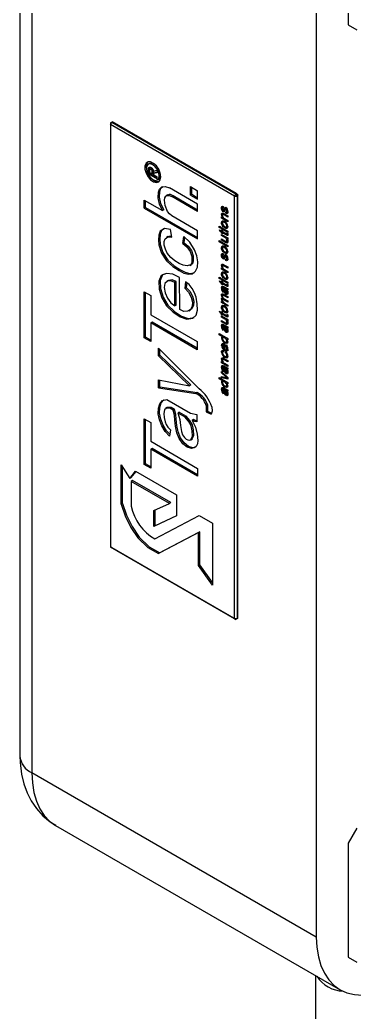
# Model space of a CAD drawing. Header units: millimetres. Extents: x 75 to 2075, y 25 to 1460.
# Drawn here: x 1383.1 to 1518.8, y 724.9 to 1127.5 of the extents above; entities that cross this region are included whole.
import ezdxf

# ---------------------------------------------------------------- set-up
doc = ezdxf.new("R2010")
doc.units = ezdxf.units.MM
doc.header["$LTSCALE"] = 5

msp = doc.modelspace()

# ---------------------------------------------------------------- linework, layer by layer
at = {"color": 7, "linetype": 'Continuous', "lineweight": 25}
for p, q in [((1383.06, 1220.792), (1383.06, 828.852)), ((1387.942, 1213.988), (1387.942, 822.049)), ((1516.399, 1171.81), (1516.399, 1125.539)), ((1503.436, 1147.315), (1503.436, 755.375)), ((1516.399, 1125.539), (1519.935, 1123.498)), ((1419.824, 1084.994), (1420.413, 1086.014)), ((1419.824, 1085.674), (1420.413, 1086.014)), ((1419.824, 1085.674), (1419.824, 1084.994)), ((1470.154, 1055.939), (1419.824, 1084.994)), ((1419.824, 1084.994), (1419.824, 913.661)), ((1420.59, 1086.117), (1420.413, 1086.014)), ((1420.413, 1086.014), (1470.743, 1056.96)), ((1470.92, 1057.062), (1420.59, 1086.117)), ((1435.761, 1069.237), (1435.219, 1068.924)), ((1435.881, 1067.633), (1435.339, 1067.32)), ((1435.339, 1064.99), (1435.339, 1067.32)), ((1435.881, 1067.633), (1435.922, 1067.698)), ((1435.881, 1066.67), (1435.881, 1067.633)), ((1436.551, 1067.201), (1436.009, 1066.888)), ((1435.881, 1065.303), (1435.339, 1064.99)), ((1435.339, 1064.99), (1438.848, 1062.964)), ((1435.87, 1065.502), (1435.87, 1066.596)), ((1436.737, 1065.002), (1435.87, 1065.502)), ((1435.881, 1065.303), (1435.881, 1065.496)), ((1435.881, 1065.303), (1438.848, 1063.59)), ((1437.279, 1066.408), (1436.737, 1066.095)), ((1436.737, 1065.002), (1436.737, 1066.095)), ((1437.279, 1065.315), (1436.737, 1065.002)), ((1437.271, 1066.083), (1438.848, 1066.472)), ((1437.279, 1065.315), (1437.279, 1066.085)), ((1438.848, 1065.507), (1437.386, 1065.146)), ((1437.928, 1065.459), (1437.386, 1065.146)), ((1437.386, 1065.146), (1437.386, 1064.627)), ((1438.848, 1063.783), (1437.386, 1064.627)), ((1438.848, 1065.686), (1437.928, 1065.459)), ((1438.848, 1066.472), (1438.848, 1065.507)), ((1438.848, 1062.964), (1438.848, 1063.783)), ((1440.206, 1064.545), (1440.18, 1064.977)), ((1438.901, 1062.546), (1439.443, 1062.859)), ((1455.255, 1052.795), (1443.783, 1059.418)), ((1452.313, 1056.414), (1452.313, 1059.858)), ((1452.313, 1059.858), (1455.255, 1058.159)), ((1452.855, 1056.727), (1452.855, 1059.545)), ((1443.175, 1056.491), (1442.497, 1056.1)), ((1445.272, 1056.127), (1444.73, 1055.814)), ((1455.255, 1049.738), (1444.73, 1055.814)), ((1455.255, 1050.364), (1445.272, 1056.127)), ((1452.855, 1056.727), (1452.313, 1056.414)), ((1452.313, 1056.414), (1455.255, 1054.715)), ((1452.855, 1056.727), (1455.255, 1055.341)), ((1455.255, 1054.715), (1455.255, 1058.159)), ((1470.743, 1056.96), (1470.154, 1055.939)), ((1470.154, 1055.939), (1471.332, 1055.939)), ((1470.154, 884.607), (1470.154, 1055.939)), ((1470.743, 1056.96), (1470.92, 1057.062)), ((1470.743, 1056.96), (1471.332, 1055.939)), ((1470.92, 1057.062), (1471.509, 1056.041)), ((1470.92, 1057.062), (1471.509, 1056.721)), ((1471.509, 1056.041), (1471.332, 1055.939)), ((1471.332, 1055.939), (1471.332, 884.607)), ((1471.509, 1056.041), (1471.509, 1056.721)), ((1471.509, 884.709), (1471.509, 1056.041)), ((1433.606, 1054.413), (1440.939, 1050.18)), ((1433.606, 1051.132), (1433.606, 1054.413)), ((1434.148, 1051.445), (1433.606, 1051.132)), ((1433.606, 1051.132), (1455.255, 1038.634)), ((1434.148, 1051.445), (1434.148, 1054.1)), ((1434.148, 1051.445), (1455.255, 1039.26)), ((1455.255, 1049.738), (1455.255, 1052.795)), ((1465.455, 1051.458), (1464.913, 1051.145)), ((1465.661, 1051.445), (1465.443, 1051.319)), ((1465.467, 1051.333), (1465.455, 1051.458)), ((1465.627, 1051.855), (1465.672, 1051.314)), ((1466.48, 1050.953), (1465.938, 1050.64)), ((1466.48, 1050.953), (1466.644, 1051.41)), ((1467.182, 1051.152), (1466.64, 1050.839)), ((1467.122, 1051.023), (1466.783, 1050.828)), ((1441.482, 1050.493), (1440.939, 1050.18)), ((1455.255, 1041.916), (1444.73, 1047.992)), ((1465.455, 1048.837), (1464.913, 1048.524)), ((1464.958, 1047.604), (1465.313, 1047.399)), ((1464.958, 1047.088), (1464.958, 1047.604)), ((1465.5, 1047.401), (1464.958, 1047.088)), ((1467.502, 1045.62), (1464.958, 1047.088)), ((1465.395, 1050.498), (1465.092, 1050.323)), ((1465.504, 1047.509), (1465.313, 1047.399)), ((1466.041, 1048.834), (1465.386, 1048.456)), ((1465.455, 1048.837), (1465.493, 1049.11)), ((1465.502, 1048.523), (1465.455, 1048.837)), ((1465.5, 1047.401), (1465.5, 1047.507)), ((1465.618, 1047.333), (1465.5, 1047.401)), ((1466.193, 1049.99), (1465.651, 1049.677)), ((1465.765, 1050.208), (1466.307, 1050.521)), ((1466.383, 1050.62), (1465.841, 1050.307)), ((1466.193, 1049.99), (1465.875, 1050.271)), ((1465.945, 1048.889), (1467.502, 1047.991)), ((1466.429, 1048.61), (1465.983, 1048.352)), ((1467.502, 1047.475), (1465.983, 1048.352)), ((1466.138, 1046.923), (1467.502, 1046.135)), ((1466.698, 1049.021), (1466.654, 1049.562)), ((1467.241, 1049.334), (1466.698, 1049.021)), ((1466.989, 1049.546), (1467.531, 1049.859)), ((1467.466, 1050.175), (1467.145, 1049.989)), ((1467.241, 1049.334), (1467.212, 1049.675)), ((1467.479, 1049.276), (1467.241, 1049.334)), ((1467.502, 1047.991), (1467.502, 1047.475)), ((1464.021, 1043.816), (1464.467, 1043.558)), ((1464.021, 1043.301), (1464.021, 1043.816)), ((1464.467, 1043.558), (1464.021, 1043.301)), ((1464.467, 1043.043), (1464.021, 1043.301)), ((1464.467, 1043.558), (1464.467, 1043.043)), ((1465.455, 1045.522), (1464.913, 1045.209)), ((1464.958, 1043.275), (1467.502, 1041.807)), ((1464.958, 1042.76), (1464.958, 1043.275)), ((1465.404, 1043.017), (1464.958, 1042.76)), ((1465.504, 1044.328), (1465.193, 1044.148)), ((1466.119, 1045.766), (1465.441, 1045.375)), ((1465.455, 1045.522), (1465.558, 1046.011)), ((1465.473, 1045.365), (1465.455, 1045.522)), ((1466.757, 1045.593), (1466.215, 1045.281)), ((1466.772, 1043.421), (1466.23, 1043.108)), ((1466.883, 1043.439), (1467.561, 1043.83)), ((1467.38, 1044.057), (1467.145, 1043.921)), ((1467.502, 1046.135), (1467.502, 1045.62)), ((1443.219, 1039.576), (1442.541, 1039.185)), ((1444.73, 1039.331), (1444.244, 1042.444)), ((1449.216, 1036.741), (1449.61, 1039.565)), ((1449.758, 1037.054), (1450.054, 1039.175)), ((1455.255, 1038.634), (1455.255, 1041.916)), ((1464.085, 1042.336), (1464.958, 1041.832)), ((1464.339, 1041.674), (1464.085, 1042.336)), ((1464.785, 1041.932), (1464.339, 1041.674)), ((1464.958, 1041.317), (1464.339, 1041.674)), ((1467.502, 1041.291), (1464.958, 1042.76)), ((1464.958, 1042.296), (1465.36, 1042.064)), ((1464.958, 1041.832), (1464.958, 1042.296)), ((1465.36, 1042.064), (1464.958, 1041.832)), ((1465.404, 1041.575), (1464.958, 1041.317)), ((1464.958, 1040.956), (1464.958, 1041.317)), ((1465.5, 1041.269), (1464.958, 1040.956)), ((1465.36, 1040.724), (1464.958, 1040.956)), ((1464.958, 1040.492), (1467.502, 1039.024)), ((1464.958, 1039.977), (1464.958, 1040.492)), ((1465.404, 1040.235), (1464.958, 1039.977)), ((1466.294, 1039.206), (1464.958, 1039.977)), ((1465.36, 1041.711), (1465.054, 1041.887)), ((1465.36, 1042.064), (1465.36, 1041.6)), ((1465.36, 1041.6), (1466.803, 1040.767)), ((1465.806, 1041.343), (1465.36, 1041.085)), ((1465.36, 1041.085), (1465.36, 1040.724)), ((1466.787, 1040.261), (1465.36, 1041.085)), ((1465.5, 1041.269), (1465.5, 1041.519)), ((1465.589, 1041.218), (1465.5, 1041.269)), ((1466.74, 1039.463), (1466.294, 1039.206)), ((1467.329, 1040.574), (1466.787, 1040.261)), ((1467.502, 1038.988), (1467.086, 1038.749)), ((1467.091, 1040.67), (1467.473, 1040.891)), ((1467.329, 1040.574), (1467.127, 1040.691)), ((1467.134, 1041.04), (1467.508, 1040.875)), ((1467.345, 1040.947), (1467.145, 1040.832)), ((1467.531, 1040.481), (1467.329, 1040.574)), ((1467.462, 1038.965), (1467.375, 1039.097)), ((1467.502, 1041.807), (1467.502, 1041.291)), ((1467.502, 1039.024), (1467.502, 1038.509)), ((1449.758, 1037.054), (1449.216, 1036.741)), ((1464.021, 1037.941), (1467.502, 1035.932)), ((1464.021, 1037.426), (1464.021, 1037.941)), ((1464.467, 1037.684), (1464.021, 1037.426)), ((1467.502, 1035.417), (1464.021, 1037.426)), ((1465.455, 1035.319), (1464.913, 1035.006)), ((1464.958, 1038.637), (1466.341, 1037.839)), ((1464.958, 1038.122), (1464.958, 1038.637)), ((1465.404, 1038.38), (1464.958, 1038.122)), ((1466.526, 1037.217), (1464.958, 1038.122)), ((1466.119, 1035.563), (1465.441, 1035.171)), ((1465.455, 1035.319), (1465.558, 1035.808)), ((1465.473, 1035.161), (1465.455, 1035.319)), ((1466.757, 1035.39), (1466.215, 1035.077)), ((1467.068, 1037.53), (1466.526, 1037.217)), ((1467.469, 1037.327), (1466.926, 1037.015)), ((1467.068, 1037.53), (1466.956, 1037.595)), ((1467.011, 1037.621), (1467.553, 1037.934)), ((1467.502, 1038.509), (1467.086, 1038.749)), ((1467.439, 1038.13), (1467.145, 1037.96)), ((1467.502, 1035.932), (1467.502, 1035.417)), ((1465.455, 1032.288), (1464.913, 1031.975)), ((1465.395, 1031.328), (1465.092, 1031.153)), ((1465.504, 1034.124), (1465.193, 1033.945)), ((1465.661, 1032.275), (1465.443, 1032.149)), ((1465.467, 1032.163), (1465.455, 1032.288)), ((1465.627, 1032.685), (1465.672, 1032.144)), ((1466.193, 1030.82), (1465.651, 1030.507)), ((1465.765, 1031.038), (1466.307, 1031.351)), ((1466.383, 1031.45), (1465.841, 1031.137)), ((1466.193, 1030.82), (1465.875, 1031.101)), ((1466.48, 1031.783), (1465.938, 1031.47)), ((1466.772, 1033.217), (1466.23, 1032.904)), ((1466.48, 1031.783), (1466.644, 1032.24)), ((1467.182, 1031.982), (1466.64, 1031.669)), ((1467.122, 1031.853), (1466.783, 1031.658)), ((1466.883, 1033.236), (1467.561, 1033.627)), ((1467.38, 1033.853), (1467.145, 1033.718)), ((1467.466, 1031.005), (1467.145, 1030.819)), ((1452.039, 1027.914), (1452.717, 1028.305)), ((1465.455, 1028.121), (1464.913, 1027.808)), ((1464.958, 1026.888), (1465.313, 1026.683)), ((1464.958, 1026.373), (1464.958, 1026.888)), ((1465.504, 1026.793), (1465.313, 1026.683)), ((1466.041, 1028.118), (1465.386, 1027.74)), ((1465.455, 1028.121), (1465.493, 1028.394)), ((1465.502, 1027.807), (1465.455, 1028.121)), ((1465.5, 1026.685), (1465.5, 1026.791)), ((1465.945, 1028.173), (1467.502, 1027.275)), ((1466.429, 1027.894), (1465.983, 1027.636)), ((1467.502, 1026.759), (1465.983, 1027.636)), ((1466.698, 1029.851), (1466.654, 1030.392)), ((1467.241, 1030.164), (1466.698, 1029.851)), ((1466.989, 1030.376), (1467.531, 1030.689)), ((1467.241, 1030.164), (1467.212, 1030.505)), ((1467.479, 1030.106), (1467.241, 1030.164)), ((1467.502, 1027.275), (1467.502, 1026.759)), ((1448.054, 1010.029), (1447.895, 1022.972)), ((1464.021, 1023.1), (1464.467, 1022.843)), ((1464.021, 1022.585), (1464.021, 1023.1)), ((1464.467, 1022.842), (1464.021, 1022.585)), ((1464.467, 1022.843), (1464.467, 1022.327)), ((1465.455, 1024.806), (1464.913, 1024.493)), ((1465.5, 1026.685), (1464.958, 1026.373)), ((1467.502, 1024.904), (1464.958, 1026.373)), ((1465.504, 1023.612), (1465.193, 1023.432)), ((1466.119, 1025.05), (1465.441, 1024.659)), ((1465.455, 1024.806), (1465.558, 1025.295)), ((1465.473, 1024.649), (1465.455, 1024.806)), ((1465.618, 1026.617), (1465.5, 1026.685)), ((1466.138, 1026.207), (1467.502, 1025.419)), ((1466.757, 1024.878), (1466.215, 1024.565)), ((1466.772, 1022.705), (1466.23, 1022.392)), ((1466.883, 1022.723), (1467.561, 1023.114)), ((1467.38, 1023.341), (1467.145, 1023.205)), ((1467.502, 1025.419), (1467.502, 1024.904)), ((1443.433, 1021.756), (1442.756, 1021.365)), ((1446.506, 1021.307), (1445.964, 1020.995)), ((1445.964, 1011.476), (1445.964, 1020.995)), ((1446.506, 1011.789), (1446.506, 1021.307)), ((1450.374, 1021.26), (1450.019, 1018.654)), ((1450.561, 1018.967), (1450.019, 1018.654)), ((1450.822, 1020.887), (1450.561, 1018.967)), ((1464.467, 1022.327), (1464.021, 1022.585)), ((1464.085, 1021.62), (1464.958, 1021.116)), ((1464.339, 1020.958), (1464.085, 1021.62)), ((1464.785, 1021.216), (1464.339, 1020.958)), ((1464.958, 1020.601), (1464.339, 1020.958)), ((1465.455, 1018.973), (1464.913, 1018.66)), ((1464.958, 1022.559), (1467.502, 1021.091)), ((1464.958, 1022.044), (1464.958, 1022.559)), ((1465.404, 1022.301), (1464.958, 1022.044)), ((1467.502, 1020.575), (1464.958, 1022.044)), ((1464.958, 1021.58), (1465.36, 1021.348)), ((1464.958, 1021.116), (1464.958, 1021.58)), ((1465.36, 1021.348), (1464.958, 1021.116)), ((1465.404, 1020.859), (1464.958, 1020.601)), ((1464.958, 1020.24), (1464.958, 1020.601)), ((1465.5, 1020.553), (1464.958, 1020.24)), ((1465.36, 1020.008), (1464.958, 1020.24)), ((1465.36, 1020.995), (1465.054, 1021.172)), ((1465.36, 1021.348), (1465.36, 1020.884)), ((1465.36, 1020.884), (1466.803, 1020.051)), ((1465.806, 1020.627), (1465.36, 1020.369)), ((1465.36, 1020.369), (1465.36, 1020.008)), ((1466.787, 1019.545), (1465.36, 1020.369)), ((1465.992, 1019.106), (1465.45, 1018.793)), ((1465.455, 1018.973), (1465.545, 1019.43)), ((1465.5, 1020.553), (1465.5, 1020.803)), ((1465.589, 1020.502), (1465.5, 1020.553)), ((1466.282, 1019.012), (1465.791, 1018.729)), ((1465.853, 1019.26), (1466.397, 1018.946)), ((1466.388, 1018.951), (1465.895, 1018.666)), ((1466.092, 1019.122), (1465.992, 1019.106)), ((1466.792, 1018.723), (1466.297, 1018.437)), ((1466.969, 1018.672), (1466.426, 1018.359)), ((1466.519, 1018.565), (1466.437, 1018.979)), ((1467.329, 1019.858), (1466.787, 1019.545)), ((1467.091, 1019.954), (1467.473, 1020.175)), ((1467.329, 1019.858), (1467.127, 1019.975)), ((1467.134, 1020.324), (1467.508, 1020.16)), ((1467.345, 1020.231), (1467.145, 1020.116)), ((1467.531, 1019.765), (1467.329, 1019.858)), ((1467.502, 1021.091), (1467.502, 1020.575)), ((1433.606, 1017.127), (1436.201, 1015.629)), ((1433.606, 998.457), (1433.606, 1017.127)), ((1434.148, 998.77), (1434.148, 1016.814)), ((1436.201, 1015.629), (1436.201, 1007.864)), ((1465.455, 1016.139), (1464.913, 1015.826)), ((1465.569, 1014.769), (1465.385, 1014.663)), ((1465.979, 1016.075), (1465.437, 1015.762)), ((1465.519, 1015.809), (1465.455, 1016.139)), ((1465.455, 1014.468), (1465.487, 1014.722)), ((1465.717, 1017.38), (1465.672, 1016.891)), ((1465.764, 1016.226), (1467.502, 1015.222)), ((1466.375, 1015.873), (1465.929, 1015.615)), ((1467.502, 1014.707), (1465.929, 1015.615)), ((1466.393, 1017.935), (1466.042, 1017.732)), ((1466.453, 1017.472), (1466.106, 1017.272)), ((1466.426, 1018.359), (1466.297, 1018.437)), ((1467.321, 1018.392), (1466.779, 1018.079)), ((1467.37, 1016.485), (1466.827, 1016.172)), ((1467.018, 1016.682), (1467.56, 1016.995)), ((1467.475, 1017.258), (1467.145, 1017.068)), ((1467.321, 1018.392), (1467.151, 1018.548)), ((1467.502, 1018.153), (1467.189, 1017.973)), ((1467.502, 1018.077), (1467.321, 1018.392)), ((1467.502, 1018.463), (1467.502, 1017.947)), ((1467.502, 1015.222), (1467.502, 1014.707)), ((1446.506, 1011.789), (1445.964, 1011.476)), ((1465.455, 1014.468), (1464.913, 1014.155)), ((1465.455, 1011.202), (1464.913, 1010.889)), ((1464.958, 1013.29), (1465.355, 1013.061)), ((1464.958, 1012.774), (1464.958, 1013.29)), ((1465.5, 1013.087), (1464.958, 1012.774)), ((1467.502, 1011.306), (1464.958, 1012.774)), ((1465.518, 1013.155), (1465.355, 1013.061)), ((1465.958, 1014.368), (1465.416, 1014.055)), ((1466.119, 1011.446), (1465.441, 1011.054)), ((1465.522, 1014.116), (1465.455, 1014.468)), ((1465.455, 1011.202), (1465.558, 1011.691)), ((1465.473, 1011.044), (1465.455, 1011.202)), ((1465.5, 1013.087), (1465.5, 1013.145)), ((1465.627, 1013.014), (1465.5, 1013.087)), ((1466.325, 1014.201), (1465.879, 1013.943)), ((1467.502, 1013.007), (1465.879, 1013.943)), ((1466.051, 1014.36), (1467.502, 1013.522)), ((1466.206, 1012.569), (1467.502, 1011.821)), ((1466.757, 1011.273), (1466.215, 1010.96)), ((1467.502, 1013.522), (1467.502, 1013.007)), ((1467.502, 1011.821), (1467.502, 1011.306)), ((1436.201, 1007.864), (1455.103, 996.952)), ((1445.81, 1009.179), (1445.268, 1008.866)), ((1451.644, 1009.48), (1452.322, 1009.871)), ((1464.085, 1009.252), (1464.958, 1008.749)), ((1464.339, 1008.591), (1464.085, 1009.252)), ((1464.785, 1008.848), (1464.339, 1008.591)), ((1464.958, 1008.233), (1464.339, 1008.591)), ((1464.958, 1009.212), (1465.36, 1008.98)), ((1464.958, 1008.749), (1464.958, 1009.212)), ((1465.36, 1008.98), (1464.958, 1008.749)), ((1465.404, 1008.491), (1464.958, 1008.233)), ((1464.958, 1007.872), (1464.958, 1008.233)), ((1465.5, 1008.185), (1464.958, 1007.872)), ((1465.36, 1007.641), (1464.958, 1007.872)), ((1464.958, 1007.409), (1467.502, 1005.94)), ((1464.958, 1006.893), (1464.958, 1007.409)), ((1465.404, 1007.151), (1464.958, 1006.893)), ((1466.294, 1006.122), (1464.958, 1006.893)), ((1465.36, 1008.627), (1465.054, 1008.804)), ((1465.504, 1010.007), (1465.193, 1009.828)), ((1465.36, 1008.98), (1465.36, 1008.517)), ((1465.36, 1008.517), (1466.803, 1007.683)), ((1465.806, 1008.259), (1465.36, 1008.001)), ((1465.36, 1008.001), (1465.36, 1007.641)), ((1466.787, 1007.177), (1465.36, 1008.001)), ((1465.5, 1008.185), (1465.5, 1008.436)), ((1465.589, 1008.134), (1465.5, 1008.185)), ((1466.772, 1009.1), (1466.23, 1008.787)), ((1467.329, 1007.49), (1466.787, 1007.177)), ((1466.883, 1009.119), (1467.561, 1009.51)), ((1467.091, 1007.586), (1467.473, 1007.807)), ((1467.329, 1007.49), (1467.127, 1007.607)), ((1467.134, 1007.956), (1467.508, 1007.792)), ((1467.38, 1009.736), (1467.145, 1009.601)), ((1467.345, 1007.863), (1467.145, 1007.748)), ((1467.531, 1007.397), (1467.329, 1007.49)), ((1436.743, 1004.914), (1436.201, 1004.601)), ((1436.201, 1004.601), (1436.201, 996.96)), ((1455.103, 993.689), (1436.201, 1004.601)), ((1455.103, 994.315), (1436.743, 1004.914)), ((1465.455, 1003.513), (1464.913, 1003.2)), ((1464.958, 1005.554), (1466.341, 1004.755)), ((1464.958, 1005.038), (1464.958, 1005.554)), ((1465.404, 1005.296), (1464.958, 1005.038)), ((1466.526, 1004.133), (1464.958, 1005.038)), ((1465.992, 1003.646), (1465.45, 1003.333)), ((1465.455, 1003.513), (1465.545, 1003.971)), ((1466.282, 1003.552), (1465.791, 1003.269)), ((1465.853, 1003.8), (1466.397, 1003.486)), ((1466.388, 1003.491), (1465.895, 1003.206)), ((1466.092, 1003.662), (1465.992, 1003.646)), ((1466.74, 1006.38), (1466.294, 1006.122)), ((1466.792, 1003.263), (1466.297, 1002.977)), ((1466.426, 1002.9), (1466.297, 1002.977)), ((1466.969, 1003.213), (1466.426, 1002.9)), ((1466.519, 1003.105), (1466.437, 1003.519)), ((1467.068, 1004.446), (1466.526, 1004.133)), ((1467.321, 1002.933), (1466.779, 1002.62)), ((1467.469, 1004.244), (1466.926, 1003.931)), ((1467.068, 1004.446), (1466.956, 1004.511)), ((1467.011, 1004.538), (1467.553, 1004.851)), ((1467.502, 1005.905), (1467.086, 1005.665)), ((1467.502, 1005.425), (1467.086, 1005.665)), ((1467.439, 1005.046), (1467.145, 1004.877)), ((1467.321, 1002.933), (1467.151, 1003.088)), ((1467.502, 1002.694), (1467.189, 1002.513)), ((1467.502, 1002.617), (1467.321, 1002.933)), ((1467.502, 1005.821), (1467.375, 1006.014)), ((1467.502, 1005.94), (1467.502, 1005.425)), ((1467.502, 1003.003), (1467.502, 1002.488)), ((1434.148, 998.77), (1433.606, 998.457)), ((1436.201, 997.586), (1434.148, 998.77)), ((1464.021, 1000.22), (1467.502, 998.21)), ((1464.021, 999.705), (1464.021, 1000.22)), ((1464.467, 999.962), (1464.021, 999.705)), ((1465.307, 998.962), (1464.021, 999.705)), ((1465.455, 998.708), (1464.913, 998.395)), ((1465.753, 999.22), (1465.307, 998.962)), ((1466.1, 998.932), (1465.423, 998.541)), ((1465.717, 1001.921), (1465.672, 1001.431)), ((1466.393, 1002.475), (1466.042, 1002.272)), ((1466.453, 1002.013), (1466.106, 1001.812)), ((1466.711, 998.667), (1466.265, 998.409)), ((1467.37, 1001.025), (1466.827, 1000.712)), ((1467.018, 1001.223), (1467.56, 1001.536)), ((1467.475, 1001.799), (1467.145, 1001.608)), ((1436.201, 996.96), (1433.606, 998.457)), ((1455.103, 996.952), (1455.103, 993.689)), ((1465.455, 995.758), (1464.913, 995.445)), ((1465.455, 995.758), (1465.559, 996.229)), ((1466.07, 996.021), (1465.528, 995.708)), ((1466.341, 995.891), (1465.94, 995.659)), ((1465.94, 994.01), (1465.94, 995.659)), ((1466.23, 996.047), (1466.07, 996.021)), ((1466.774, 996.731), (1466.232, 996.418)), ((1466.341, 995.94), (1466.341, 993.779)), ((1466.743, 995.19), (1466.788, 995.669)), ((1467.285, 995.503), (1466.743, 995.19)), ((1467.448, 996.53), (1466.774, 996.731)), ((1466.895, 996.746), (1467.573, 997.137)), ((1467.502, 998.139), (1467.117, 997.917)), ((1467.502, 997.695), (1467.117, 997.917)), ((1467.46, 997.344), (1467.145, 997.162)), ((1467.502, 998.21), (1467.502, 997.695)), ((1439.401, 994.323), (1455.838, 977.841)), ((1439.401, 991.215), (1439.401, 994.323)), ((1439.943, 991.528), (1439.401, 991.215)), ((1451.915, 979.053), (1439.401, 991.215)), ((1439.943, 991.528), (1439.943, 993.779)), ((1452.457, 979.366), (1439.943, 991.528)), ((1465.455, 992.936), (1464.913, 992.623)), ((1465.5, 992.62), (1465.455, 992.936)), ((1465.749, 992.925), (1465.468, 992.763)), ((1465.717, 993.315), (1465.761, 992.774)), ((1466.341, 994.242), (1465.94, 994.01)), ((1466.782, 990.852), (1466.24, 990.539)), ((1466.794, 993.628), (1466.251, 993.315)), ((1466.565, 992.361), (1466.609, 992.851)), ((1467.107, 992.674), (1466.565, 992.361)), ((1466.867, 993.664), (1467.544, 994.055)), ((1466.894, 990.853), (1467.572, 991.244)), ((1467.372, 994.324), (1467.145, 994.192)), ((1467.385, 991.457), (1467.145, 991.318)), ((1465.455, 990.09), (1464.913, 989.777)), ((1465.455, 986.816), (1464.913, 986.503)), ((1464.958, 988.857), (1465.313, 988.652)), ((1464.958, 988.342), (1464.958, 988.857)), ((1465.5, 988.655), (1464.958, 988.342)), ((1467.502, 986.873), (1464.958, 988.342)), ((1465.504, 988.762), (1465.313, 988.652)), ((1466.041, 990.087), (1465.386, 989.709)), ((1465.992, 986.95), (1465.45, 986.637)), ((1465.455, 990.09), (1465.493, 990.363)), ((1465.502, 989.776), (1465.455, 990.09)), ((1465.455, 986.816), (1465.545, 987.274)), ((1465.5, 988.655), (1465.5, 988.76)), ((1465.618, 988.587), (1465.5, 988.655)), ((1466.282, 986.856), (1465.791, 986.572)), ((1465.853, 987.104), (1466.397, 986.789)), ((1466.388, 986.795), (1465.895, 986.51)), ((1465.945, 990.142), (1467.502, 989.244)), ((1466.429, 989.863), (1465.983, 989.605)), ((1467.502, 988.728), (1465.983, 989.605)), ((1466.092, 986.966), (1465.992, 986.95)), ((1466.138, 988.176), (1467.502, 987.389)), ((1466.792, 986.566), (1466.297, 986.281)), ((1466.969, 986.516), (1466.426, 986.203)), ((1466.519, 986.409), (1466.437, 986.823)), ((1467.502, 989.244), (1467.502, 988.728)), ((1467.502, 987.389), (1467.502, 986.873)), ((1464.958, 984.838), (1467.502, 982.415)), ((1464.958, 984.292), (1464.958, 984.838)), ((1465.314, 984.498), (1464.958, 984.292)), ((1466.51, 982.808), (1464.958, 984.292)), ((1464.958, 982.755), (1466.482, 982.46)), ((1464.958, 982.209), (1464.958, 982.755)), ((1465.5, 982.522), (1464.958, 982.209)), ((1465.5, 982.522), (1465.5, 982.65)), ((1467.502, 982.17), (1465.5, 982.522)), ((1465.717, 985.224), (1465.672, 984.735)), ((1466.393, 985.779), (1466.042, 985.576)), ((1466.453, 985.316), (1466.106, 985.115)), ((1466.426, 986.203), (1466.297, 986.281)), ((1466.871, 983.016), (1466.51, 982.808)), ((1467.321, 986.236), (1466.779, 985.923)), ((1467.37, 984.329), (1466.827, 984.016)), ((1467.354, 982.556), (1466.994, 982.348)), ((1467.018, 984.526), (1467.56, 984.839)), ((1467.475, 985.102), (1467.145, 984.912)), ((1467.321, 986.236), (1467.151, 986.392)), ((1467.502, 985.997), (1467.189, 985.817)), ((1467.502, 985.921), (1467.321, 986.236)), ((1467.502, 986.306), (1467.502, 985.791)), ((1467.502, 982.415), (1467.502, 981.762)), ((1439.401, 981.416), (1451.915, 979.053)), ((1439.401, 978.265), (1439.401, 981.416)), ((1439.943, 978.578), (1439.401, 978.265)), ((1439.943, 978.578), (1439.943, 981.314)), ((1439.943, 978.578), (1455.096, 976.262)), ((1452.457, 979.366), (1451.915, 979.053)), ((1464.021, 982.338), (1467.502, 980.329)), ((1464.021, 981.823), (1464.021, 982.338)), ((1464.467, 982.081), (1464.021, 981.823)), ((1465.307, 981.081), (1464.021, 981.823)), ((1465.455, 980.827), (1464.913, 980.514)), ((1467.502, 981.762), (1464.958, 982.209)), ((1465.753, 981.338), (1465.307, 981.081)), ((1466.1, 981.05), (1465.423, 980.659)), ((1466.774, 978.85), (1466.232, 978.537)), ((1466.711, 980.785), (1466.265, 980.527)), ((1467.448, 978.648), (1466.774, 978.85)), ((1466.895, 978.864), (1467.573, 979.255)), ((1467.502, 980.257), (1467.117, 980.035)), ((1467.502, 979.813), (1467.117, 980.035)), ((1467.46, 979.462), (1467.145, 979.28)), ((1467.502, 980.329), (1467.502, 979.813)), ((1439.401, 978.265), (1454.554, 975.949)), ((1455.096, 976.262), (1454.554, 975.949)), ((1465.455, 977.901), (1464.913, 977.588)), ((1465.992, 978.035), (1465.45, 977.722)), ((1465.455, 977.901), (1465.545, 978.359)), ((1465.717, 976.309), (1465.672, 975.819)), ((1466.282, 977.941), (1465.791, 977.657)), ((1465.853, 978.189), (1466.397, 977.874)), ((1466.388, 977.88), (1465.895, 977.595)), ((1466.092, 978.051), (1465.992, 978.035)), ((1466.393, 976.864), (1466.042, 976.661)), ((1466.453, 976.401), (1466.106, 976.2)), ((1466.792, 977.651), (1466.297, 977.366)), ((1466.426, 977.288), (1466.297, 977.366)), ((1466.969, 977.601), (1466.426, 977.288)), ((1466.519, 977.494), (1466.437, 977.908)), ((1467.321, 977.321), (1466.779, 977.008)), ((1467.37, 975.414), (1466.827, 975.101)), ((1467.018, 975.611), (1467.56, 975.924)), ((1467.475, 976.187), (1467.145, 975.997)), ((1467.321, 977.321), (1467.151, 977.477)), ((1467.502, 977.082), (1467.189, 976.902)), ((1467.502, 977.005), (1467.321, 977.321)), ((1467.502, 977.391), (1467.502, 976.876)), ((1442.769, 973.485), (1452.313, 967.975)), ((1459.253, 971.417), (1458.71, 971.104)), ((1458.71, 971.104), (1458.71, 968.428)), ((1459.253, 971.417), (1459.253, 968.741)), ((1442.884, 970.248), (1442.206, 969.857)), ((1445.81, 969.482), (1445.268, 969.169)), ((1447.803, 968.331), (1447.261, 968.018)), ((1447.261, 968.018), (1450.019, 966.426)), ((1447.803, 968.331), (1450.561, 966.739)), ((1450.561, 966.739), (1450.019, 966.426)), ((1452.313, 967.975), (1454.977, 967.407)), ((1454.977, 967.407), (1454.977, 964.436)), ((1459.253, 968.741), (1458.71, 968.428)), ((1458.71, 968.428), (1460.771, 967.504)), ((1459.253, 968.741), (1460.902, 968.001)), ((1433.606, 965.646), (1436.201, 964.149)), ((1433.606, 947.07), (1433.606, 965.646)), ((1434.148, 947.383), (1434.148, 965.333)), ((1436.201, 964.149), (1436.201, 956.527)), ((1453.509, 965.332), (1452.967, 965.019)), ((1454.081, 964.555), (1452.967, 965.019)), ((1454.623, 964.868), (1453.509, 965.332)), ((1454.623, 964.868), (1454.081, 964.555)), ((1454.977, 964.436), (1454.081, 964.555)), ((1454.977, 964.821), (1454.623, 964.868)), ((1444.244, 961.195), (1443.825, 958.629)), ((1436.201, 956.527), (1455.255, 945.527)), ((1452.436, 957.107), (1453.114, 957.498)), ((1436.743, 953.624), (1436.201, 953.311)), ((1436.201, 953.311), (1436.201, 945.573)), ((1455.255, 942.311), (1436.201, 953.311)), ((1455.255, 942.936), (1436.743, 953.624)), ((1424.146, 946.998), (1427.731, 941.478)), ((1424.146, 930.96), (1424.146, 946.998)), ((1434.148, 947.383), (1433.606, 947.07)), ((1436.201, 945.573), (1433.606, 947.07)), ((1436.201, 946.199), (1434.148, 947.383)), ((1424.688, 931.273), (1424.688, 946.163)), ((1427.731, 941.478), (1430.018, 944.417)), ((1428.273, 941.791), (1430.224, 944.298)), ((1430.018, 944.417), (1446.647, 934.817)), ((1455.255, 945.527), (1455.255, 942.311)), ((1428.273, 941.791), (1427.731, 941.478)), ((1428.864, 940.57), (1428.322, 940.257)), ((1428.322, 940.257), (1428.322, 930.202)), ((1443.783, 931.332), (1428.322, 940.257)), ((1444.325, 931.645), (1428.864, 940.57)), ((1446.647, 934.817), (1446.647, 926.226)), ((1424.688, 931.273), (1424.146, 930.96)), ((1437.512, 928.405), (1443.783, 931.332)), ((1444.325, 931.645), (1443.783, 931.332)), ((1437.512, 921.962), (1437.512, 928.405)), ((1446.647, 926.226), (1437.512, 921.962)), ((1437.876, 916.916), (1455.838, 926.411)), ((1438.054, 922.275), (1438.054, 928.658)), ((1446.647, 926.286), (1438.054, 922.275)), ((1455.838, 926.411), (1461.264, 923.279)), ((1438.054, 922.275), (1437.512, 921.962)), ((1461.264, 923.279), (1461.264, 898.213)), ((1455.559, 919.506), (1439.401, 910.964)), ((1456.101, 919.819), (1439.943, 911.277)), ((1456.101, 919.819), (1455.559, 919.506)), ((1455.559, 906.146), (1455.559, 919.506)), ((1456.101, 906.459), (1456.101, 919.819)), ((1419.824, 913.661), (1470.154, 884.607)), ((1420.413, 913.321), (1419.824, 913.661)), ((1470.743, 884.266), (1420.413, 913.321)), ((1439.943, 911.277), (1439.401, 910.964)), ((1456.101, 906.459), (1455.559, 906.146)), ((1461.264, 898.213), (1455.559, 906.146)), ((1461.264, 899.28), (1456.101, 906.459)), ((1470.154, 884.607), (1471.332, 884.607)), ((1470.154, 884.607), (1470.743, 884.266)), ((1471.332, 884.607), (1470.743, 884.266)), ((1470.92, 884.368), (1470.743, 884.266)), ((1471.509, 884.709), (1470.92, 884.368)), ((1471.332, 884.607), (1471.509, 884.709)), ((1503.436, 755.375), (1387.942, 822.049)), ((1397.608, 800.683), (1513.103, 734.009)), ((1519.935, 799.603), (1516.399, 793.479)), ((1516.399, 793.479), (1516.399, 747.209)), ((1516.399, 747.209), (1519.935, 745.167)), ((1503.112, 739.777), (1503.112, 686.463))]:
    msp.add_line(p, q, dxfattribs=at)
at = {"color": 7, "linetype": 'Continuous', "lineweight": 25, "flags": 128}
for points in [[(1440.309, 1063.86), (1440.089, 1065.342), (1439.461, 1066.877), (1438.508, 1068.258), (1437.359, 1069.298), (1436.17, 1069.857), (1435.102, 1069.859), (1434.297, 1069.305), (1433.866, 1068.268), (1433.866, 1066.889), (1434.297, 1065.355), (1435.102, 1063.871), (1436.17, 1062.64), (1437.359, 1061.826), (1438.508, 1061.541), (1439.461, 1061.822), (1440.089, 1062.631), (1440.309, 1063.86)], [(1439.663, 1064.232), (1439.465, 1065.497), (1438.901, 1066.798), (1438.056, 1067.938), (1437.06, 1068.742), (1436.063, 1069.088), (1435.218, 1068.924), (1434.654, 1068.275), (1434.456, 1067.238), (1434.654, 1065.973), (1435.218, 1064.672), (1436.063, 1063.532), (1437.06, 1062.728), (1438.056, 1062.382), (1438.901, 1062.546), (1439.465, 1063.196), (1439.663, 1064.232)], [(1435.339, 1067.32), (1435.489, 1067.557), (1435.742, 1067.689), (1436.057, 1067.705), (1436.393, 1067.59), (1436.708, 1067.334), (1436.969, 1066.948), (1437.161, 1066.504), (1437.271, 1066.083)], [(1436.56, 1067.183), (1436.676, 1067.236), (1436.784, 1067.221)], [(1435.87, 1066.596), (1435.891, 1066.736), (1435.947, 1066.837), (1436.134, 1066.923), (1436.249, 1066.908), (1436.368, 1066.854), (1436.482, 1066.761), (1436.585, 1066.631), (1436.659, 1066.482), (1436.712, 1066.304), (1436.737, 1066.095)], [(1439.443, 1062.859), (1439.443, 1062.859), (1440.007, 1063.509), (1440.206, 1064.545)], [(1440.939, 1050.18), (1439.826, 1052.713), (1439.272, 1055.278), (1439.333, 1057.552), (1439.817, 1058.874), (1440.704, 1059.716), (1442.018, 1059.943), (1443.783, 1059.418)], [(1441.482, 1050.493), (1440.368, 1053.026), (1439.814, 1055.591), (1439.875, 1057.865), (1440.359, 1059.187), (1441.167, 1059.953)], [(1444.73, 1047.992), (1443.845, 1048.809), (1443.08, 1049.819), (1442.014, 1052.145), (1441.733, 1054.415), (1441.925, 1055.33), (1442.353, 1055.985), (1442.941, 1056.28), (1443.731, 1056.243), (1444.73, 1055.814)], [(1464.913, 1051.145), (1464.957, 1051.55), (1465.113, 1051.852), (1465.344, 1051.927), (1465.627, 1051.855)], [(1465.092, 1050.323), (1464.946, 1050.795), (1464.913, 1051.145)], [(1465.672, 1051.314), (1465.497, 1051.34), (1465.373, 1051.25), (1465.315, 1050.951)], [(1465.455, 1051.458), (1465.499, 1051.863), (1465.51, 1051.885)], [(1465.938, 1050.64), (1466.169, 1051.284), (1466.266, 1051.399), (1466.399, 1051.459), (1466.561, 1051.447), (1466.737, 1051.369)], [(1466.383, 1050.62), (1466.439, 1050.805), (1466.48, 1050.953)], [(1466.783, 1050.828), (1466.709, 1050.854), (1466.646, 1050.842), (1466.577, 1050.77)], [(1464.913, 1048.524), (1464.959, 1048.853), (1465.104, 1049.087), (1465.297, 1049.147), (1465.528, 1049.103)], [(1465.651, 1049.677), (1465.304, 1049.983), (1465.092, 1050.323)], [(1465.983, 1048.352), (1465.713, 1048.487), (1465.469, 1048.503), (1465.351, 1048.369), (1465.315, 1048.149)], [(1465.528, 1049.103), (1465.761, 1048.992), (1465.945, 1048.889)], [(1465.606, 1050.219), (1465.684, 1050.191), (1465.739, 1050.196)], [(1466.447, 1050.361), (1466.216, 1049.741), (1466.116, 1049.637), (1465.982, 1049.589), (1465.651, 1049.677)], [(1465.739, 1050.196), (1465.805, 1050.245), (1465.841, 1050.307)], [(1465.841, 1050.307), (1465.897, 1050.492), (1465.938, 1050.64)], [(1466.304, 1050.526), (1466.347, 1050.558), (1466.383, 1050.62)], [(1466.577, 1050.77), (1466.497, 1050.548), (1466.447, 1050.361)], [(1466.654, 1049.562), (1466.886, 1049.515), (1467.059, 1049.611), (1467.145, 1049.989)], [(1467.546, 1049.751), (1467.495, 1049.299), (1467.29, 1048.998), (1467.016, 1048.943), (1466.698, 1049.021)], [(1444.244, 1042.444), (1441.805, 1042.884), (1439.99, 1041.776), (1439.487, 1040.188), (1439.384, 1038.238), (1439.54, 1036.169), (1440.637, 1032.826), (1442.634, 1029.76), (1445.122, 1027.45), (1447.709, 1025.758), (1449.644, 1024.794), (1451.515, 1024.288), (1453.17, 1024.514), (1454.424, 1025.517), (1455.153, 1027.19), (1455.303, 1029.332), (1454.918, 1031.747), (1454.024, 1034.257), (1452.112, 1037.364), (1449.61, 1039.565)], [(1464.913, 1045.209), (1465.028, 1045.754), (1465.38, 1046.022), (1465.769, 1045.998), (1466.194, 1045.808)], [(1465.193, 1044.148), (1464.964, 1044.755), (1464.913, 1045.209)], [(1466.23, 1043.108), (1465.603, 1043.587), (1465.193, 1044.148)], [(1466.215, 1045.281), (1465.857, 1045.439), (1465.539, 1045.429), (1465.371, 1045.264), (1465.315, 1044.977)], [(1466.278, 1045.748), (1466.081, 1045.742), (1466.057, 1045.719)], [(1466.228, 1043.624), (1466.593, 1043.46), (1466.918, 1043.461), (1467.088, 1043.629), (1467.145, 1043.921)], [(1467.546, 1043.689), (1467.431, 1043.133), (1467.067, 1042.867), (1466.664, 1042.909), (1466.23, 1043.108)], [(1467.444, 1043.197), (1467.206, 1043.222), (1466.772, 1043.421)], [(1441.463, 1042.657), (1440.532, 1042.089), (1440.029, 1040.501), (1439.926, 1038.551), (1440.082, 1036.482), (1441.18, 1033.138), (1443.176, 1030.073), (1445.664, 1027.762), (1448.251, 1026.071), (1450.187, 1025.107), (1452.057, 1024.601), (1453.712, 1024.827), (1454.005, 1025.062)], [(1449.216, 1036.741), (1450.862, 1035.426), (1452.274, 1033.568), (1452.934, 1031.444), (1452.954, 1029.47), (1452.763, 1028.656), (1452.315, 1028.094), (1450.962, 1027.67), (1449.378, 1027.952), (1447.704, 1028.633), (1446.026, 1029.679), (1444.4, 1031.092), (1442.93, 1032.845), (1442.152, 1034.444), (1441.692, 1036.067), (1441.638, 1037.553), (1442.039, 1038.7), (1443.191, 1039.445), (1444.73, 1039.331)], [(1443.218, 1039.425), (1443.733, 1039.758), (1444.675, 1039.688)], [(1467.546, 1040.49), (1467.526, 1040.26), (1467.442, 1040.088), (1467.278, 1040.034), (1466.787, 1040.261)], [(1466.803, 1040.767), (1467.041, 1040.658), (1467.091, 1040.67), (1467.125, 1040.707), (1467.145, 1040.832)], [(1467.145, 1040.832), (1467.14, 1040.947), (1467.134, 1041.04)], [(1467.508, 1040.875), (1467.538, 1040.656), (1467.546, 1040.49)], [(1449.758, 1037.054), (1451.404, 1035.739), (1452.816, 1033.881), (1453.476, 1031.757), (1453.496, 1029.783), (1453.305, 1028.969), (1452.857, 1028.407), (1452.618, 1028.332)], [(1464.913, 1035.006), (1465.028, 1035.55), (1465.38, 1035.819), (1465.769, 1035.794), (1466.194, 1035.605)], [(1465.193, 1033.945), (1464.964, 1034.552), (1464.913, 1035.006)], [(1466.215, 1035.077), (1465.857, 1035.236), (1465.539, 1035.226), (1465.371, 1035.061), (1465.315, 1034.774)], [(1466.278, 1035.545), (1466.081, 1035.539), (1466.057, 1035.515)], [(1466.341, 1037.839), (1466.592, 1037.7), (1466.788, 1037.611)], [(1466.926, 1037.015), (1466.703, 1037.118), (1466.526, 1037.217)], [(1466.788, 1037.611), (1466.954, 1037.599), (1467.076, 1037.682), (1467.145, 1037.96)], [(1467.546, 1037.59), (1467.498, 1037.263), (1467.351, 1037.031), (1467.159, 1036.969), (1466.926, 1037.015)], [(1467.469, 1037.327), (1467.245, 1037.431), (1467.068, 1037.53)], [(1467.086, 1038.749), (1467.452, 1038.107), (1467.546, 1037.59)], [(1464.913, 1031.975), (1464.957, 1032.38), (1465.113, 1032.682), (1465.344, 1032.757), (1465.627, 1032.685)], [(1465.092, 1031.153), (1464.946, 1031.625), (1464.913, 1031.975)], [(1465.651, 1030.507), (1465.304, 1030.813), (1465.092, 1031.153)], [(1466.23, 1032.904), (1465.603, 1033.384), (1465.193, 1033.945)], [(1465.672, 1032.144), (1465.497, 1032.17), (1465.373, 1032.08), (1465.315, 1031.781)], [(1465.455, 1032.288), (1465.499, 1032.693), (1465.51, 1032.715)], [(1465.606, 1031.049), (1465.684, 1031.021), (1465.739, 1031.026)], [(1466.447, 1031.191), (1466.216, 1030.571), (1466.116, 1030.467), (1465.982, 1030.419), (1465.651, 1030.507)], [(1465.739, 1031.026), (1465.805, 1031.075), (1465.841, 1031.137)], [(1465.841, 1031.137), (1465.897, 1031.322), (1465.938, 1031.47)], [(1465.938, 1031.47), (1466.169, 1032.114), (1466.266, 1032.229), (1466.399, 1032.289), (1466.561, 1032.277), (1466.737, 1032.199)], [(1466.228, 1033.42), (1466.593, 1033.257), (1466.918, 1033.258), (1467.088, 1033.426), (1467.145, 1033.718)], [(1467.546, 1033.486), (1467.431, 1032.93), (1467.067, 1032.663), (1466.664, 1032.705), (1466.23, 1032.904)], [(1466.304, 1031.356), (1466.347, 1031.388), (1466.383, 1031.45)], [(1466.383, 1031.45), (1466.439, 1031.635), (1466.48, 1031.783)], [(1466.577, 1031.6), (1466.497, 1031.378), (1466.447, 1031.191)], [(1466.783, 1031.658), (1466.709, 1031.684), (1466.646, 1031.672), (1466.577, 1031.6)], [(1466.654, 1030.392), (1466.886, 1030.345), (1467.059, 1030.441), (1467.145, 1030.819)], [(1467.444, 1032.994), (1467.206, 1033.018), (1466.772, 1033.217)], [(1464.913, 1027.808), (1464.959, 1028.137), (1465.104, 1028.371), (1465.297, 1028.431), (1465.528, 1028.387)], [(1465.983, 1027.636), (1465.713, 1027.771), (1465.469, 1027.787), (1465.351, 1027.653), (1465.315, 1027.433)], [(1465.528, 1028.387), (1465.761, 1028.276), (1465.945, 1028.173)], [(1467.546, 1030.582), (1467.495, 1030.129), (1467.29, 1029.828), (1467.016, 1029.773), (1466.698, 1029.851)], [(1447.895, 1022.972), (1445.206, 1024.385), (1442.576, 1024.67), (1440.504, 1023.727), (1439.473, 1021.468), (1439.592, 1018.247), (1440.669, 1014.726), (1442.596, 1011.427), (1445.268, 1008.866)], [(1441.755, 1024.362), (1441.046, 1024.039), (1440.015, 1021.781), (1440.134, 1018.56), (1441.211, 1015.039), (1443.138, 1011.74), (1445.81, 1009.179)], [(1464.913, 1024.493), (1465.028, 1025.038), (1465.38, 1025.307), (1465.769, 1025.282), (1466.194, 1025.092)], [(1465.193, 1023.432), (1464.964, 1024.039), (1464.913, 1024.493)], [(1466.23, 1022.392), (1465.603, 1022.871), (1465.193, 1023.432)], [(1466.215, 1024.565), (1465.857, 1024.723), (1465.539, 1024.713), (1465.371, 1024.548), (1465.315, 1024.261)], [(1466.278, 1025.032), (1466.081, 1025.026), (1466.057, 1025.003)], [(1466.228, 1022.908), (1466.593, 1022.744), (1466.918, 1022.745), (1467.088, 1022.913), (1467.145, 1023.205)], [(1467.546, 1022.973), (1467.431, 1022.417), (1467.067, 1022.151), (1466.664, 1022.193), (1466.23, 1022.392)], [(1467.444, 1022.481), (1467.206, 1022.506), (1466.772, 1022.705)], [(1445.964, 1020.995), (1444.357, 1021.677), (1442.946, 1021.47), (1441.955, 1020.491), (1441.607, 1018.857), (1442.001, 1016.766), (1442.982, 1014.583), (1444.365, 1012.691), (1445.964, 1011.476)], [(1446.506, 1021.307), (1444.899, 1021.99), (1443.488, 1021.783), (1443.388, 1021.684)], [(1445.268, 1008.866), (1448.101, 1007.003), (1450.894, 1006.021), (1453.33, 1006.431), (1454.6, 1007.717), (1455.129, 1009.771), (1455.085, 1012.287), (1454.661, 1014.941), (1453.995, 1016.771), (1453.01, 1018.541), (1451.779, 1020.091), (1450.374, 1021.26)], [(1450.019, 1018.654), (1451.474, 1017.075), (1452.584, 1015.067), (1453.151, 1013.012), (1453.025, 1011.258), (1452.293, 1009.973), (1451.113, 1009.267), (1449.647, 1009.249), (1448.054, 1010.029)], [(1450.561, 1018.967), (1452.016, 1017.388), (1453.126, 1015.38), (1453.693, 1013.325), (1453.568, 1011.571), (1452.835, 1010.286), (1452.208, 1009.911)], [(1464.913, 1018.66), (1465.049, 1019.349), (1465.224, 1019.481), (1465.471, 1019.455)], [(1465.45, 1018.793), (1465.335, 1018.572), (1465.315, 1018.335)], [(1465.791, 1018.729), (1465.586, 1018.815), (1465.45, 1018.793)], [(1465.471, 1019.455), (1465.684, 1019.354), (1465.853, 1019.26)], [(1465.895, 1018.666), (1465.837, 1018.701), (1465.791, 1018.729)], [(1466.042, 1017.732), (1465.977, 1018.249), (1465.895, 1018.666)], [(1467.546, 1019.774), (1467.526, 1019.544), (1467.442, 1019.372), (1467.278, 1019.318), (1466.787, 1019.545)], [(1466.803, 1020.051), (1467.041, 1019.942), (1467.091, 1019.954), (1467.125, 1019.991), (1467.145, 1020.116)], [(1467.145, 1020.116), (1467.14, 1020.231), (1467.134, 1020.324)], [(1467.508, 1020.16), (1467.538, 1019.94), (1467.546, 1019.774)], [(1464.913, 1015.826), (1464.978, 1016.204), (1465.209, 1016.394), (1465.477, 1016.361), (1465.764, 1016.226)], [(1465.385, 1014.663), (1465.014, 1015.306), (1464.913, 1015.826)], [(1464.913, 1014.155), (1464.946, 1014.42), (1465.061, 1014.607), (1465.207, 1014.672), (1465.385, 1014.663)], [(1465.929, 1015.615), (1465.506, 1015.782), (1465.422, 1015.752), (1465.361, 1015.685), (1465.315, 1015.47)], [(1466.106, 1017.272), (1466.064, 1017.532), (1466.042, 1017.732)], [(1466.297, 1018.437), (1466.39, 1017.952), (1466.436, 1017.581)], [(1466.779, 1018.079), (1466.585, 1018.257), (1466.426, 1018.359)], [(1467.145, 1017.068), (1467.03, 1017.641), (1466.779, 1018.079)], [(1466.802, 1016.702), (1466.924, 1016.661), (1467.024, 1016.686), (1467.093, 1016.766), (1467.145, 1017.068)], [(1467.546, 1016.719), (1467.499, 1016.349), (1467.323, 1016.11), (1467.095, 1016.071), (1466.827, 1016.172)], [(1467.37, 1016.485), (1467.094, 1016.704), (1467.082, 1016.72)], [(1467.189, 1017.973), (1467.475, 1017.257), (1467.546, 1016.719)], [(1467.502, 1017.947), (1467.335, 1017.935), (1467.189, 1017.973)], [(1464.913, 1010.889), (1465.028, 1011.433), (1465.38, 1011.702), (1465.769, 1011.677), (1466.194, 1011.487)], [(1465.193, 1009.828), (1464.964, 1010.435), (1464.913, 1010.889)], [(1465.879, 1013.943), (1465.486, 1014.076), (1465.406, 1014.049), (1465.352, 1013.983), (1465.315, 1013.775)], [(1466.215, 1010.96), (1465.857, 1011.119), (1465.539, 1011.109), (1465.371, 1010.944), (1465.315, 1010.657)], [(1466.048, 1014.382), (1466.028, 1014.389), (1465.959, 1014.366)], [(1466.278, 1011.428), (1466.081, 1011.422), (1466.057, 1011.398)], [(1445.81, 1009.179), (1448.643, 1007.316), (1451.436, 1006.334), (1453.872, 1006.744), (1453.906, 1006.778)], [(1466.23, 1008.787), (1465.603, 1009.267), (1465.193, 1009.828)], [(1466.228, 1009.303), (1466.593, 1009.14), (1466.918, 1009.141), (1467.088, 1009.309), (1467.145, 1009.601)], [(1467.546, 1009.369), (1467.431, 1008.813), (1467.067, 1008.546), (1466.664, 1008.588), (1466.23, 1008.787)], [(1467.444, 1008.876), (1467.206, 1008.901), (1466.772, 1009.1)], [(1467.546, 1007.406), (1467.526, 1007.176), (1467.442, 1007.005), (1467.278, 1006.95), (1466.787, 1007.177)], [(1466.803, 1007.683), (1467.041, 1007.574), (1467.091, 1007.586), (1467.125, 1007.623), (1467.145, 1007.748)], [(1467.145, 1007.748), (1467.14, 1007.864), (1467.134, 1007.956)], [(1467.508, 1007.792), (1467.538, 1007.572), (1467.546, 1007.406)], [(1464.913, 1003.2), (1465.049, 1003.889), (1465.224, 1004.021), (1465.471, 1003.996)], [(1465.45, 1003.333), (1465.335, 1003.113), (1465.315, 1002.875)], [(1465.791, 1003.269), (1465.586, 1003.355), (1465.45, 1003.333)], [(1465.471, 1003.996), (1465.684, 1003.894), (1465.853, 1003.8)], [(1465.895, 1003.206), (1465.837, 1003.241), (1465.791, 1003.269)], [(1466.042, 1002.272), (1465.977, 1002.79), (1465.895, 1003.206)], [(1466.297, 1002.977), (1466.39, 1002.493), (1466.436, 1002.122)], [(1466.341, 1004.755), (1466.592, 1004.616), (1466.788, 1004.527)], [(1466.779, 1002.62), (1466.585, 1002.797), (1466.426, 1002.9)], [(1466.926, 1003.931), (1466.703, 1004.035), (1466.526, 1004.133)], [(1467.145, 1001.608), (1467.03, 1002.181), (1466.779, 1002.62)], [(1466.788, 1004.527), (1466.954, 1004.516), (1467.076, 1004.599), (1467.145, 1004.877)], [(1467.546, 1004.506), (1467.498, 1004.179), (1467.351, 1003.948), (1467.159, 1003.885), (1466.926, 1003.931)], [(1467.469, 1004.244), (1467.245, 1004.348), (1467.068, 1004.446)], [(1467.086, 1005.665), (1467.452, 1005.023), (1467.546, 1004.506)], [(1466.265, 998.409), (1465.635, 998.624), (1465.402, 998.503), (1465.336, 998.37), (1465.315, 998.197)], [(1465.455, 998.708), (1465.487, 998.954), (1465.579, 999.119)], [(1466.106, 1001.812), (1466.064, 1002.072), (1466.042, 1002.272)], [(1466.337, 998.883), (1466.177, 998.937), (1466.046, 998.869)], [(1466.802, 1001.242), (1466.924, 1001.201), (1467.024, 1001.227), (1467.093, 1001.307), (1467.145, 1001.608)], [(1467.546, 1001.259), (1467.499, 1000.89), (1467.323, 1000.65), (1467.095, 1000.611), (1466.827, 1000.712)], [(1467.37, 1001.025), (1467.094, 1001.244), (1467.082, 1001.26)], [(1467.189, 1002.513), (1467.475, 1001.798), (1467.546, 1001.259)], [(1467.502, 1002.488), (1467.335, 1002.475), (1467.189, 1002.513)], [(1464.913, 995.445), (1465.034, 995.99), (1465.4, 996.245), (1465.798, 996.204), (1466.227, 996.009)], [(1465.528, 995.708), (1465.353, 995.486), (1465.315, 995.211)], [(1465.94, 995.659), (1465.694, 995.735), (1465.528, 995.708)], [(1466.227, 996.009), (1466.291, 995.971), (1466.341, 995.94)], [(1466.231, 996.934), (1466.581, 996.773), (1466.899, 996.756), (1467.078, 996.893), (1467.145, 997.162)], [(1467.546, 996.878), (1467.405, 996.38), (1467.029, 996.18), (1466.232, 996.418)], [(1467.502, 998.067), (1467.331, 998.307), (1467.322, 998.314)], [(1464.913, 992.623), (1464.971, 993.038), (1465.172, 993.31), (1465.422, 993.375), (1465.717, 993.315)], [(1465.455, 992.936), (1465.513, 993.351), (1465.516, 993.356)], [(1466.228, 991.061), (1466.588, 990.893), (1466.917, 990.871), (1467.089, 991.03), (1467.145, 991.318)], [(1467.546, 991.104), (1467.431, 990.554), (1467.068, 990.298), (1466.669, 990.342), (1466.24, 990.539)], [(1467.546, 993.953), (1467.44, 993.384), (1467.088, 993.094), (1466.688, 993.12), (1466.251, 993.315)], [(1466.341, 993.779), (1466.679, 993.662), (1466.963, 993.721), (1467.101, 993.909), (1467.145, 994.192)], [(1467.447, 990.629), (1467.211, 990.655), (1466.782, 990.852)], [(1467.742, 993.499), (1467.63, 993.407), (1467.23, 993.433), (1466.794, 993.628)], [(1464.913, 989.777), (1464.959, 990.106), (1465.104, 990.34), (1465.297, 990.4), (1465.528, 990.356)], [(1464.913, 986.503), (1465.049, 987.193), (1465.224, 987.324), (1465.471, 987.299)], [(1465.983, 989.605), (1465.713, 989.74), (1465.469, 989.756), (1465.351, 989.622), (1465.315, 989.402)], [(1465.45, 986.637), (1465.335, 986.416), (1465.315, 986.179)], [(1465.791, 986.572), (1465.586, 986.659), (1465.45, 986.637)], [(1465.471, 987.299), (1465.684, 987.198), (1465.853, 987.104)], [(1465.528, 990.356), (1465.761, 990.245), (1465.945, 990.142)], [(1465.895, 986.51), (1465.837, 986.545), (1465.791, 986.572)], [(1466.042, 985.576), (1465.977, 986.093), (1465.895, 986.51)], [(1466.106, 985.115), (1466.064, 985.375), (1466.042, 985.576)], [(1466.297, 986.281), (1466.39, 985.796), (1466.436, 985.425)], [(1466.779, 985.923), (1466.585, 986.1), (1466.426, 986.203)], [(1466.482, 982.46), (1466.767, 982.403), (1466.994, 982.348)], [(1466.994, 982.348), (1466.722, 982.602), (1466.51, 982.808)], [(1467.145, 984.912), (1467.03, 985.485), (1466.779, 985.923)], [(1466.802, 984.546), (1466.924, 984.505), (1467.024, 984.53), (1467.093, 984.61), (1467.145, 984.912)], [(1467.546, 984.562), (1467.499, 984.193), (1467.323, 983.954), (1467.095, 983.915), (1466.827, 984.016)], [(1467.37, 984.329), (1467.094, 984.548), (1467.082, 984.563)], [(1467.189, 985.817), (1467.475, 985.101), (1467.546, 984.562)], [(1467.502, 985.791), (1467.335, 985.779), (1467.189, 985.817)], [(1464.913, 977.588), (1465.049, 978.278), (1465.224, 978.409), (1465.471, 978.384)], [(1466.265, 980.527), (1465.635, 980.743), (1465.402, 980.622), (1465.336, 980.489), (1465.315, 980.316)], [(1465.455, 980.827), (1465.487, 981.073), (1465.579, 981.238)], [(1465.471, 978.384), (1465.684, 978.283), (1465.853, 978.189)], [(1466.337, 981.001), (1466.177, 981.056), (1466.046, 980.987)], [(1466.231, 979.052), (1466.581, 978.891), (1466.899, 978.874), (1467.078, 979.012), (1467.145, 979.28)], [(1467.546, 978.996), (1467.405, 978.499), (1467.029, 978.298), (1466.232, 978.537)], [(1467.466, 980.236), (1467.331, 980.425), (1467.322, 980.433)], [(1465.45, 977.722), (1465.335, 977.501), (1465.315, 977.264)], [(1465.791, 977.657), (1465.586, 977.744), (1465.45, 977.722)], [(1465.895, 977.595), (1465.837, 977.63), (1465.791, 977.657)], [(1466.042, 976.661), (1465.977, 977.178), (1465.895, 977.595)], [(1466.106, 976.2), (1466.064, 976.46), (1466.042, 976.661)], [(1466.297, 977.366), (1466.39, 976.881), (1466.436, 976.51)], [(1466.779, 977.008), (1466.585, 977.185), (1466.426, 977.288)], [(1467.145, 975.997), (1467.03, 976.57), (1466.779, 977.008)], [(1466.802, 975.631), (1466.924, 975.59), (1467.024, 975.615), (1467.093, 975.695), (1467.145, 975.997)], [(1467.546, 975.647), (1467.499, 975.278), (1467.323, 975.039), (1467.095, 975), (1466.827, 975.101)], [(1467.37, 975.414), (1467.094, 975.633), (1467.082, 975.648)], [(1467.189, 976.902), (1467.475, 976.186), (1467.546, 975.647)], [(1467.502, 976.876), (1467.335, 976.864), (1467.189, 976.902)], [(1443.825, 958.629), (1442.042, 960.478), (1440.669, 962.73), (1439.737, 965.185), (1439.278, 967.642), (1439.321, 969.901), (1439.897, 971.762), (1441.036, 973.023), (1442.769, 973.485)], [(1443.947, 959.377), (1442.584, 960.791), (1441.211, 963.043), (1440.28, 965.498), (1439.82, 967.955), (1439.863, 970.214), (1440.439, 972.075), (1441.578, 973.336), (1441.677, 973.362)], [(1445.81, 969.482), (1444.441, 970.226), (1443.12, 970.332), (1442.887, 970.107)], [(1461.054, 970.554), (1461.091, 968.71), (1460.771, 967.504)], [(1445.268, 969.169), (1443.899, 969.913), (1442.578, 970.019), (1441.771, 969.241), (1441.58, 967.772), (1441.659, 966.136), (1442.009, 964.414), (1442.481, 963.277), (1443.208, 962.191), (1444.244, 961.195)], [(1452.967, 965.019), (1454.326, 962.264), (1455.116, 959.463), (1455.269, 956.851), (1455.136, 955.515), (1454.676, 954.469), (1453.869, 953.812), (1452.818, 953.577), (1451.012, 954.072), (1449.2, 955.524), (1447.688, 957.648), (1446.768, 960.016), (1446.279, 962.622), (1446.035, 965.12), (1445.833, 967.108), (1445.268, 969.169)], [(1454.548, 954.237), (1454.411, 954.125), (1453.36, 953.89), (1451.554, 954.385), (1449.742, 955.836), (1448.23, 957.961), (1447.311, 960.329), (1446.821, 962.935), (1446.577, 965.433), (1446.375, 967.421), (1445.81, 969.482)], [(1447.261, 968.018), (1448.033, 965.424), (1448.294, 962.995), (1448.639, 960.471), (1449.12, 959.154), (1449.927, 958.006), (1450.604, 957.432), (1451.307, 957.075), (1451.961, 956.984), (1452.512, 957.151), (1453.205, 958.601), (1453.081, 960.816), (1452.598, 962.831), (1451.505, 964.687), (1450.019, 966.426)], [(1453.045, 957.461), (1453.055, 957.464), (1453.747, 958.914), (1453.623, 961.128), (1453.14, 963.144), (1452.047, 965), (1450.561, 966.739)], [(1424.146, 930.96), (1425.802, 926.24), (1428.059, 921.61), (1430.956, 917.371), (1435.043, 913.405), (1439.401, 910.964)], [(1424.688, 931.273), (1426.344, 926.553), (1428.601, 921.923), (1431.499, 917.684), (1435.586, 913.718), (1439.943, 911.277)], [(1383.06, 828.852), (1383.144, 826.14), (1383.7, 821.52), (1384.644, 817.584), (1385.984, 813.928), (1387.697, 810.576), (1389.761, 807.543), (1392.429, 804.579), (1395.413, 802.098), (1397.618, 800.745)], [(1387.942, 822.049), (1388.149, 817.902), (1388.769, 814.047), (1389.793, 810.532), (1391.209, 807.402), (1392.999, 804.695), (1395.141, 802.447), (1397.607, 800.684), (1397.608, 800.683)], [(1503.436, 755.375), (1503.643, 751.229), (1504.263, 747.374), (1505.287, 743.859), (1506.704, 740.729), (1508.494, 738.022), (1510.635, 735.773), (1513.101, 734.01), (1515.86, 732.756), (1518.878, 732.025), (1522.117, 731.828), (1525.535, 732.166), (1529.091, 733.036), (1532.739, 734.426), (1536.434, 736.32)]]:
    msp.add_lwpolyline(points, dxfattribs=at)
at = {"color": 7, "linetype": 'Continuous', "lineweight": 25}
for centre, radius, start, end in [((1437.504, 1067.812), 3.186, 140.38584, 198.41028), ((1436.508, 1067.169), 2.199, 48.52327, 109.85802), ((1439.134, 1065.234), 3.329, 222.94127, 278.25186), ((1443.995, 1054.742), 1.884, 47.31794, 117.40837), ((1466.07, 1050.827), 0.765, 170.65724, 232.6549), ((1465.663, 1049.821), 1.885, 357.89581, 55.23805), ((1466.807, 1048.563), 1.894, 181.17249, 217.92523), ((1466.705, 1048.192), 1.391, 181.79432, 245.92818), ((1466.186, 1050.073), 0.962, 355.01564, 51.66974), ((1466.918, 1045.074), 1.606, 183.46589, 244.56479), ((1465.068, 1043.598), 2.48, 2.10118, 62.98496), ((1465.529, 1043.814), 1.619, 3.79668, 64.92397), ((1465.721, 1037.901), 1.425, 2.36651, 66.29765), ((1466.918, 1034.871), 1.606, 183.46589, 244.56479), ((1465.068, 1033.395), 2.48, 2.10118, 62.98496), ((1465.529, 1033.61), 1.619, 3.79668, 64.92397), ((1466.07, 1031.657), 0.765, 170.65724, 232.6549), ((1465.663, 1030.651), 1.885, 357.89581, 55.23805), ((1466.186, 1030.903), 0.962, 355.01564, 51.66974), ((1466.807, 1027.847), 1.894, 181.17249, 217.92523), ((1466.705, 1027.477), 1.391, 181.79432, 245.92818), ((1466.918, 1024.358), 1.606, 183.46589, 244.56479), ((1465.068, 1022.882), 2.48, 2.10118, 62.98496), ((1465.529, 1023.098), 1.619, 3.79668, 64.92397), ((1467.026, 1018.519), 2.117, 176.17973, 230.24614), ((1468.045, 1021.21), 2.801, 233.95065, 258.80825), ((1466.466, 1018.258), 1.154, 176.14214, 229.48042), ((1466.602, 1015.524), 1.288, 182.37632, 244.65792), ((1467.707, 1017.536), 1.623, 189.38816, 237.17531), ((1467.38, 1017.459), 0.952, 172.63542, 232.65102), ((1466.767, 1014.267), 1.857, 183.4593, 220.49105), ((1466.719, 1013.881), 1.408, 184.32637, 248.62789), ((1466.918, 1010.754), 1.606, 183.46589, 244.56479), ((1465.068, 1009.278), 2.48, 2.10118, 62.98496), ((1465.529, 1009.493), 1.619, 3.79668, 64.92397), ((1467.026, 1003.059), 2.117, 176.17973, 230.24614), ((1466.466, 1002.798), 1.154, 176.14214, 229.48042), ((1465.721, 1004.818), 1.425, 2.36651, 66.29765), ((1468.045, 1005.75), 2.801, 233.95065, 258.80825), ((1465.416, 998.467), 0.508, 102.43923, 188.061), ((1467.707, 1002.077), 1.623, 189.38816, 237.17531), ((1467.38, 1001.999), 0.952, 172.63542, 232.65102), ((1467.336, 998.583), 2.43, 184.42673, 242.97498), ((1467.437, 995.545), 2.526, 182.27593, 241.99838), ((1466.803, 998.313), 1.492, 184.43189, 247.47378), ((1466.786, 995.214), 1.471, 180.1078, 234.87945), ((1465.628, 997.026), 1.523, 5.13439, 65.27736), ((1465.714, 994.196), 1.431, 359.85551, 44.00401), ((1465.251, 993.964), 2.295, 359.71304, 47.9724), ((1465.873, 996.795), 1.675, 2.8222, 42.03029), ((1467.37, 992.723), 2.459, 182.32145, 242.62977), ((1465.638, 992.466), 0.331, 68.22472, 192.49952), ((1466.868, 992.479), 1.555, 183.11547, 245.68897), ((1465.848, 991.28), 1.297, 1.66849, 56.47664), ((1465.299, 991.023), 2.249, 2.0491, 54.36688), ((1467.026, 986.362), 2.117, 176.17973, 230.24614), ((1466.807, 989.816), 1.894, 181.17249, 217.92523), ((1466.705, 989.446), 1.391, 181.79432, 245.92818), ((1468.045, 989.054), 2.801, 233.95065, 258.80825), ((1466.466, 986.101), 1.154, 176.14214, 229.48042), ((1467.707, 985.38), 1.623, 189.38816, 237.17531), ((1467.38, 985.303), 0.952, 172.63542, 232.65102), ((1465.416, 980.585), 0.508, 102.43923, 188.061), ((1467.336, 980.701), 2.43, 184.42673, 242.97498), ((1466.803, 980.431), 1.492, 184.43189, 247.47378), ((1465.628, 979.144), 1.523, 5.13439, 65.27736), ((1465.873, 978.914), 1.675, 2.8222, 42.03029), ((1450.429, 968.205), 8.774, 19.29263, 61.95803), ((1450.971, 968.518), 8.774, 19.29263, 61.95803), ((1445.278, 964.772), 16.802, 20.12874, 51.06266), ((1467.026, 977.447), 2.117, 176.17973, 230.24614), ((1466.466, 977.186), 1.154, 176.14214, 229.48042), ((1467.707, 976.465), 1.623, 189.38816, 237.17531), ((1468.045, 980.139), 2.801, 233.95065, 258.80825), ((1467.38, 976.388), 0.952, 172.63542, 232.65102), ((1447.986, 934.264), 20.079, 191.67289, 239.76682), ((1391.401, 829.684), 8.382, 185.6948, 245.62534), ((1514.922, 746.817), 13.463, 213.06505, 267.52004)]:
    msp.add_arc(centre, radius, start, end, dxfattribs=at)

doc.saveas('drawing.dxf')
